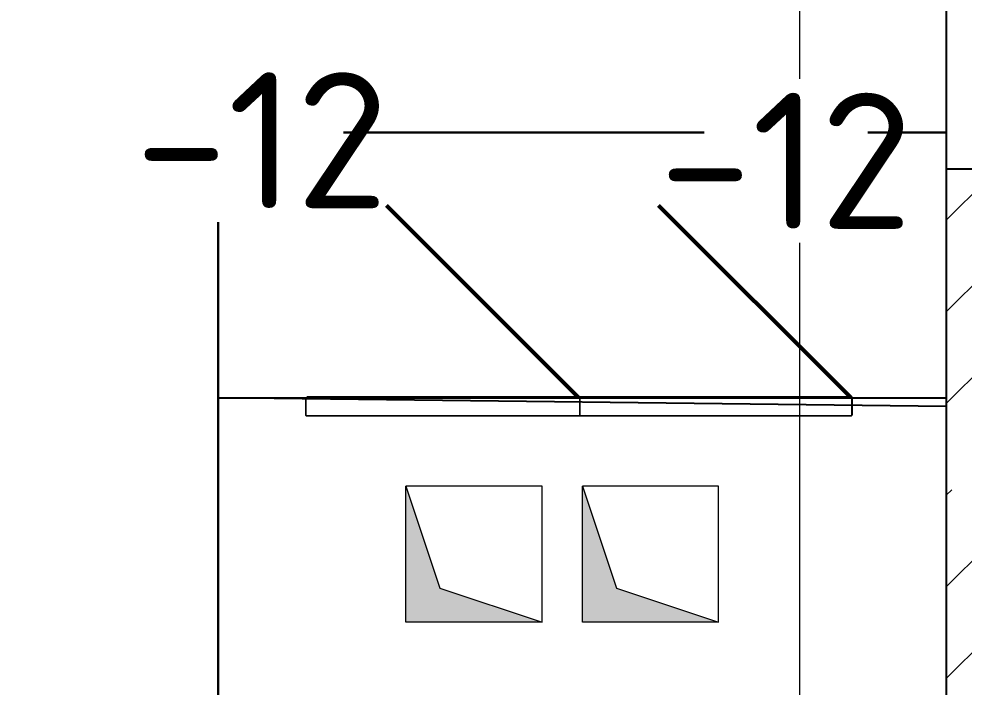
# Model space of a CAD drawing. Header units: metres. Extents: x -2111 to 158, y 19 to 1277.
# Drawn here: x 63.528 to 64.917, y 21.976 to 22.957 of the extents above; entities that cross this region are included whole.
import ezdxf

# ---------------------------------------------------------------- set-up
doc = ezdxf.new("R2010")
doc.units = ezdxf.units.M
for name, pattern in [('_ШТР__3__1_5_', [4.5, 3, -1.5]), ('_ШТР__3__3__Скрыто', [6, 3, -3]), ('Xref_level ST-8$0$DASHDOT', [25.4, 12.7, -6.35, 0, -6.35])]:
    doc.linetypes.add(name, pattern=pattern)
doc.layers.add('_5-1_Площадь помещений', color=2, linetype='Continuous', plot=False)
doc.layers.add('ГКЛ (контур)', color=255, linetype='Continuous', plot=False)
doc.layers.add('Воздуховоды', color=7, linetype='Continuous', lineweight=18, transparency=0.7)
doc.layers.add('высотные отклонения', color=7, linetype='Continuous')
doc.layers.add('Лестницы', color=7, linetype='Continuous')
doc.layers.add('Оси', color=250, linetype='Xref_level ST-8$0$DASHDOT', lineweight=5)
doc.layers.add('Стены штриховка', color=7, linetype='Continuous', lineweight=9)
doc.styles.add('Норм 2.5', font='isocpeur.ttf', dxfattribs={"height": 2.5})

# ---------------------------------------------------------------- blocks, each defined once
blk = doc.blocks.new('*U277')
at = {"lineweight": 50}
for points in [[(200, 0), (-82.8, 282.8)], [(-200, 0), (200, 0), (200, -25), (-200, -25), (-200, 0)]]:
    blk.add_lwpolyline(points, dxfattribs=at)
blk.add_wipeout([(-200, 0), (200, 0), (200, -25), (-200, -25)])

msp = doc.modelspace()

# ---------------------------------------------------------------- hatches: boundary and pattern name
at = {"layer": 'Воздуховоды'}
for points in [[(64.2965, 22.0708), (64.1465, 22.1208), (64.0965, 22.2708), (64.0965, 22.0708)], [(64.556, 22.0708), (64.406, 22.1208), (64.356, 22.2708), (64.356, 22.0708)]]:
    msp.add_hatch(color=256, dxfattribs=at).paths.add_polyline_path(points, flags=0)
at = {"layer": 'Стены штриховка'}
h = msp.add_hatch(dxfattribs=at)
h.set_pattern_fill('ANSI35', color=256, scale=0.03)
h.set_pattern_definition([(45, (-64.61928, 21.65926), (-0.13470384, 0.13470384), []), (45, (-64.48458, 21.65926), (-0.13470384, 0.13470384), [0.238125, -0.047625, 0, -0.047625])])
h.paths.add_polyline_path([(68.6556, 27.6115), (65.5156, 27.6115), (64.8906, 27.6115), (64.8906, 27.3365), (65.0906, 27.3365), (65.0906, 27.4115), (65.5156, 27.4115), (68.6556, 27.4115)])
h.paths.add_polyline_path([(65.0906, 27.3365), (64.8906, 27.3365), (64.8906, 26.3365), (65.0906, 26.3365)])
h.paths.add_polyline_path([(67.9906, 27.3365), (67.7906, 27.3365), (67.7906, 21.4115), (67.9906, 21.4115)])
h.paths.add_polyline_path([(70.6756, 27.6115), (69.9656, 27.6115), (69.9656, 27.4115), (70.6306, 27.4115), (70.6306, 27.3365), (70.6756, 27.3365)])
h.paths.add_polyline_path([(70.8306, 27.6115), (70.6756, 27.6115), (70.6756, 27.3365), (70.8306, 27.3365)])
h.paths.add_polyline_path([(70.8306, 27.3365), (70.6756, 27.3365), (70.6756, 21.2115), (70.8306, 21.2115), (70.8306, 21.3365), (70.8306, 26.3365)])
h.paths.add_polyline_path([(70.6756, 27.3365), (70.6306, 27.3365), (70.6306, 26.3365), (70.6306, 21.4115), (69.8806, 21.4115), (69.8806, 21.2115), (70.6756, 21.2115)])
h.paths.add_polyline_path([(68.6806, 21.4115), (65.5906, 21.4115), (65.0906, 21.4115), (65.0906, 22.7365), (64.8906, 22.7365), (64.8906, 21.3365), (64.8906, 21.2115), (65.5906, 21.2115), (68.6806, 21.2115)])
h.paths.add_polyline_path([(65.0906, 25.3265), (64.8906, 25.3265), (64.8906, 23.7465), (65.0906, 23.7465)])

# ---------------------------------------------------------------- linework, layer by layer
at = {"layer": 'Воздуховоды', "color": 5, "true_color": 0x0000ff}
for points in [[(64.1465, 22.1208), (64.2965, 22.0708), (64.0965, 22.0708), (64.0965, 22.2708)], [(64.406, 22.1208), (64.556, 22.0708), (64.356, 22.0708), (64.356, 22.2708)]]:
    msp.add_lwpolyline(points, close=True, dxfattribs=at)
for points in [[(64.2965, 22.0708), (64.2965, 22.2708), (64.0965, 22.2708)], [(64.556, 22.0708), (64.556, 22.2708), (64.356, 22.2708)]]:
    msp.add_lwpolyline(points, dxfattribs=at)
at = {"layer": 'Лестницы', "linetype": '_ШТР__3__1_5_'}
msp.add_lwpolyline([(64.8906, 23.7465), (64.8906, 22.7365)], dxfattribs=at)
at = {"layer": 'Лестницы'}
msp.add_lwpolyline([(65.0906, 22.7365), (64.8906, 22.7365), (64.8906, 21.3365), (64.8906, 21.2115), (65.5906, 21.2115), (68.6806, 21.2115), (68.6806, 21.4115), (65.5906, 21.4115), (65.0906, 21.4115)], close=True, dxfattribs=at)

# ---------------------------------------------------------------- block references
at = {"xscale": 0.001, "yscale": 0.001, "zscale": 0.001}
msp.add_blockref('*U277', (64.5506, 22.4005, 4.067), dxfattribs=at)

# ---------------------------------------------------------------- next in the draw order: linework, layer by layer
at = {"layer": 'Оси'}
msp.add_line((64.6756, 20.0131), (64.6756, 34.0648), dxfattribs=at)

# ---------------------------------------------------------------- next in the draw order: block references
at = {"xscale": 0.001, "yscale": 0.001, "zscale": 0.001}
msp.add_blockref('*U277', (64.1506, 22.4005, 4.067), dxfattribs=at)

# ---------------------------------------------------------------- next in the draw order: linework, layer by layer
at = {"linetype": '_ШТР__3__3__Скрыто', "lineweight": 30, "elevation": 4.067}
msp.add_lwpolyline([(63.8206, 22.4005), (63.8206, 22.7905), (64.8906, 22.7905)], dxfattribs=at)
at = {"layer": '_5-1_Площадь помещений'}
msp.add_lwpolyline([(61.7708, 27.4615), (64.5006, 27.4615), (64.4989, 26.7525), (64.8906, 26.7515), (64.8906, 22.388), (63.8206, 22.4005), (63.8206, 21.4905), (61.7708, 21.4905), (61.7708, 27.4615)], dxfattribs=at)
at = {"layer": 'ГКЛ (контур)'}
msp.add_lwpolyline([(63.8206, 21.4905), (63.8206, 22.4005), (64.8906, 22.4005)], dxfattribs=at)

# ---------------------------------------------------------------- next in the draw order: texts
at = {"layer": 'высотные отклонения', "char_height": 0.2, "width": 0.2, "attachment_point": 5, "style": 'Норм 2.5', "bg_fill": 3, "box_fill_scale": 1.1, "bg_fill_color": 256, "bg_fill_true_color": 13158600, "bg_fill_transparency": 0}
for insert in [(63.8846, 22.7789, 24.5382), (64.6549, 22.7488, 24.5381)]:
    msp.add_mtext('-12', dxfattribs=dict(at, insert=insert))

doc.saveas('drawing.dxf')
